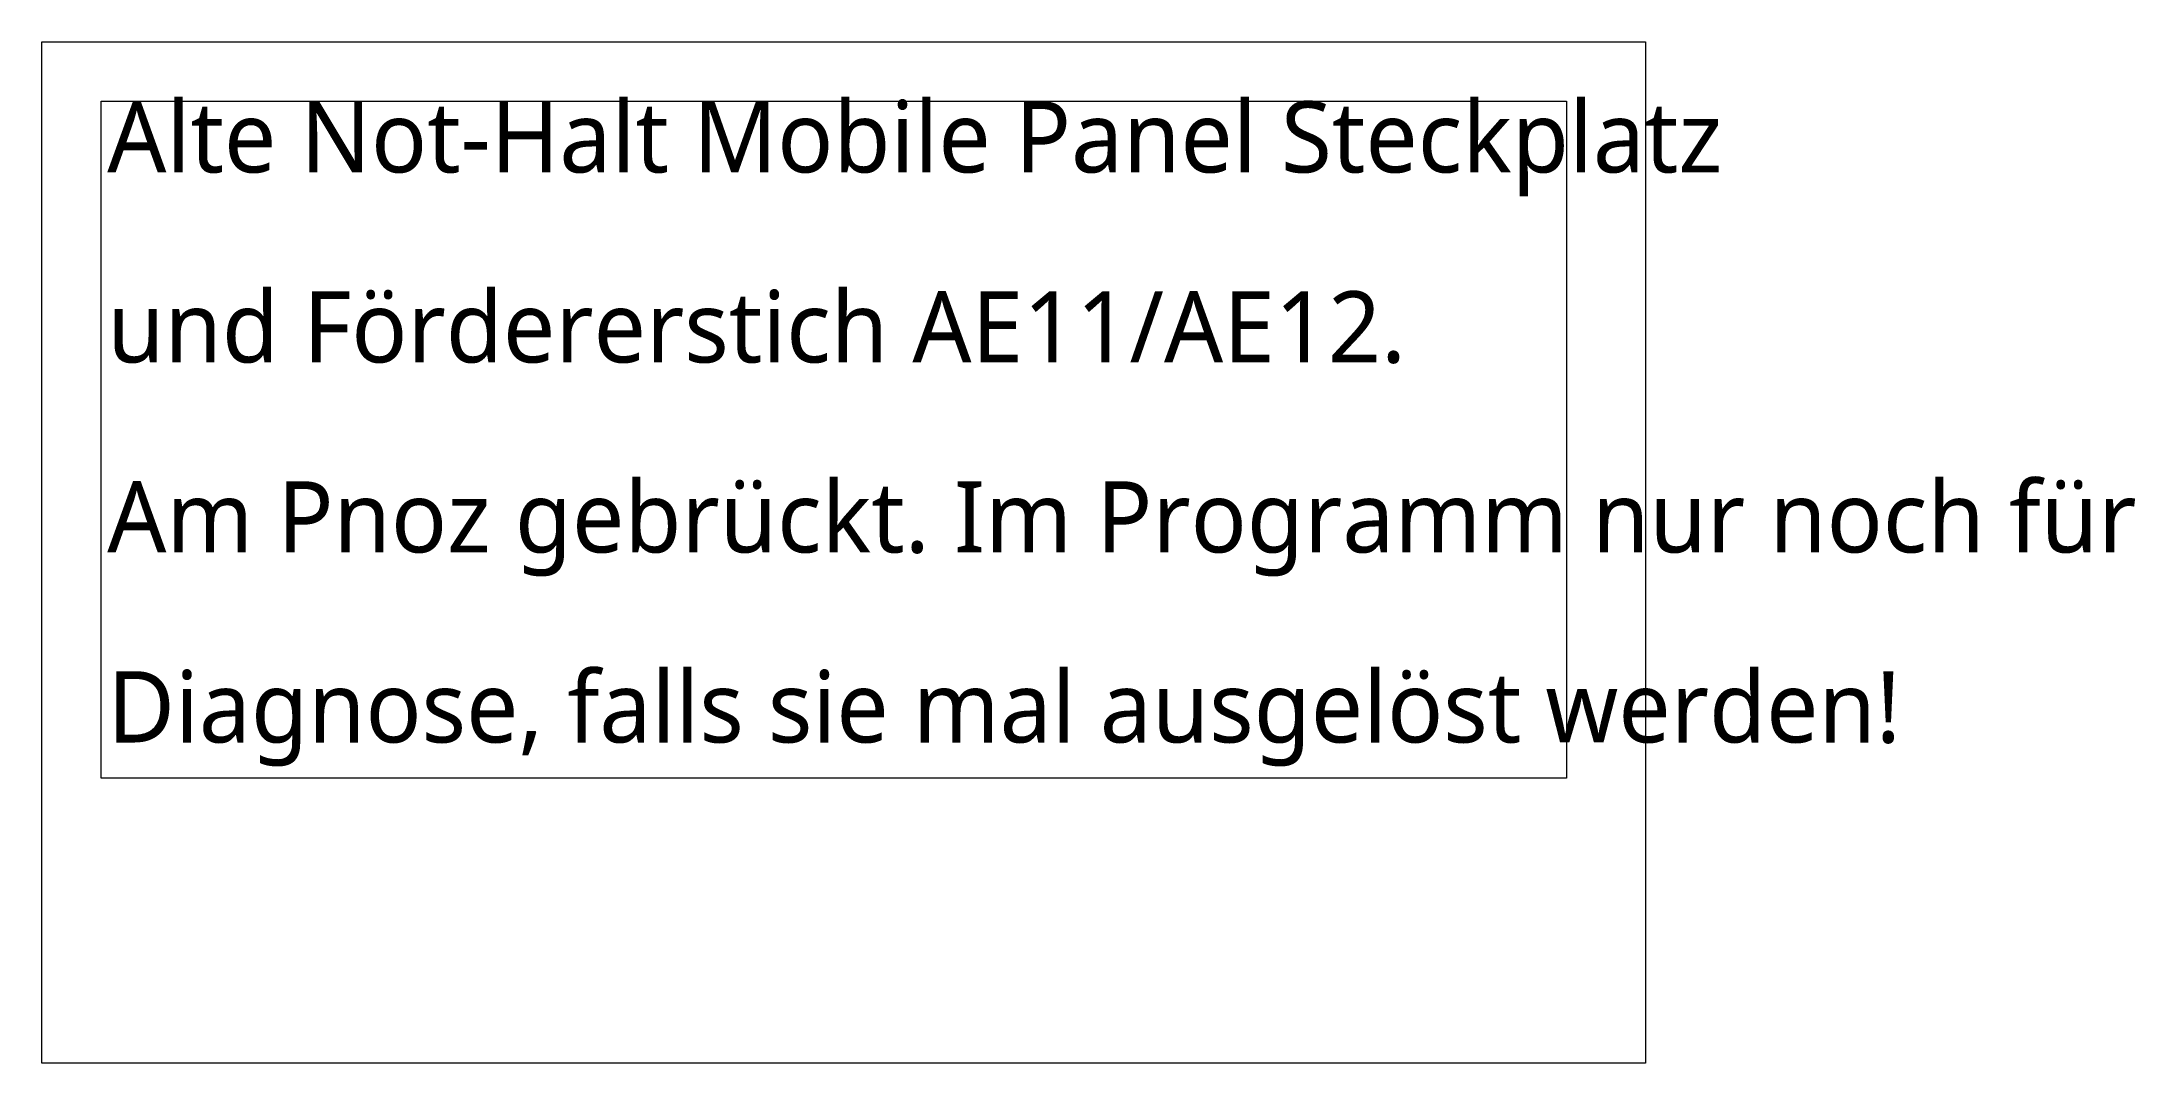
# Model space of a CAD drawing. Extents: x 0 to 1107, y -441 to 26.
# Drawn here: x 755 to 1107.5, y -441 to -269 of the extents above; entities outside this region: 3.
import ezdxf

# ---------------------------------------------------------------- set-up
doc = ezdxf.new("R2010")
doc.units = 0
doc.layers.get('0').update_dxf_attribs({"lineweight": 0})
doc.styles.add('Segoe UI', font='Segoe UI.ttf')
doc.styles.add('Times New Roman', font='Times New Roman.ttf')

msp = doc.modelspace()

# ---------------------------------------------------------------- linework, layer by layer
at = {"true_color": 0x6fd892}
msp.add_lwpolyline([(0, -72), (20, -72), (20, -92), (0, -92), (0, -72)], dxfattribs=at)
at = {"true_color": 0x000000}
for points in [[(755, -269), (1025, -269), (1025, -441), (755, -441), (755, -269)], [(765, -279), (1011.69, -279), (1011.69, -393), (765, -393), (765, -279)]]:
    msp.add_lwpolyline(points, dxfattribs=at)

# ---------------------------------------------------------------- texts
for s, height, style, p in [('⚖', 20, 'Times New Roman', (0.65, 5.53)), ('ET', 12, 'Times New Roman', (1.66, -84.69)), ('Alte Not-Halt Mobile Panel Steckplatz', 12, 'Segoe UI', (766, -291)), ('und Fördererstich AE11/AE12.', 12, 'Segoe UI', (766, -323)), ('Am Pnoz gebrückt. Im Programm nur noch für', 12, 'Segoe UI', (766, -355)), ('Diagnose, falls sie mal ausgelöst werden!', 12, 'Segoe UI', (766, -387))]:
    msp.add_text(s, height=height, dxfattribs=dict(at, style=style)).set_placement(p)

doc.saveas('drawing.dxf')
